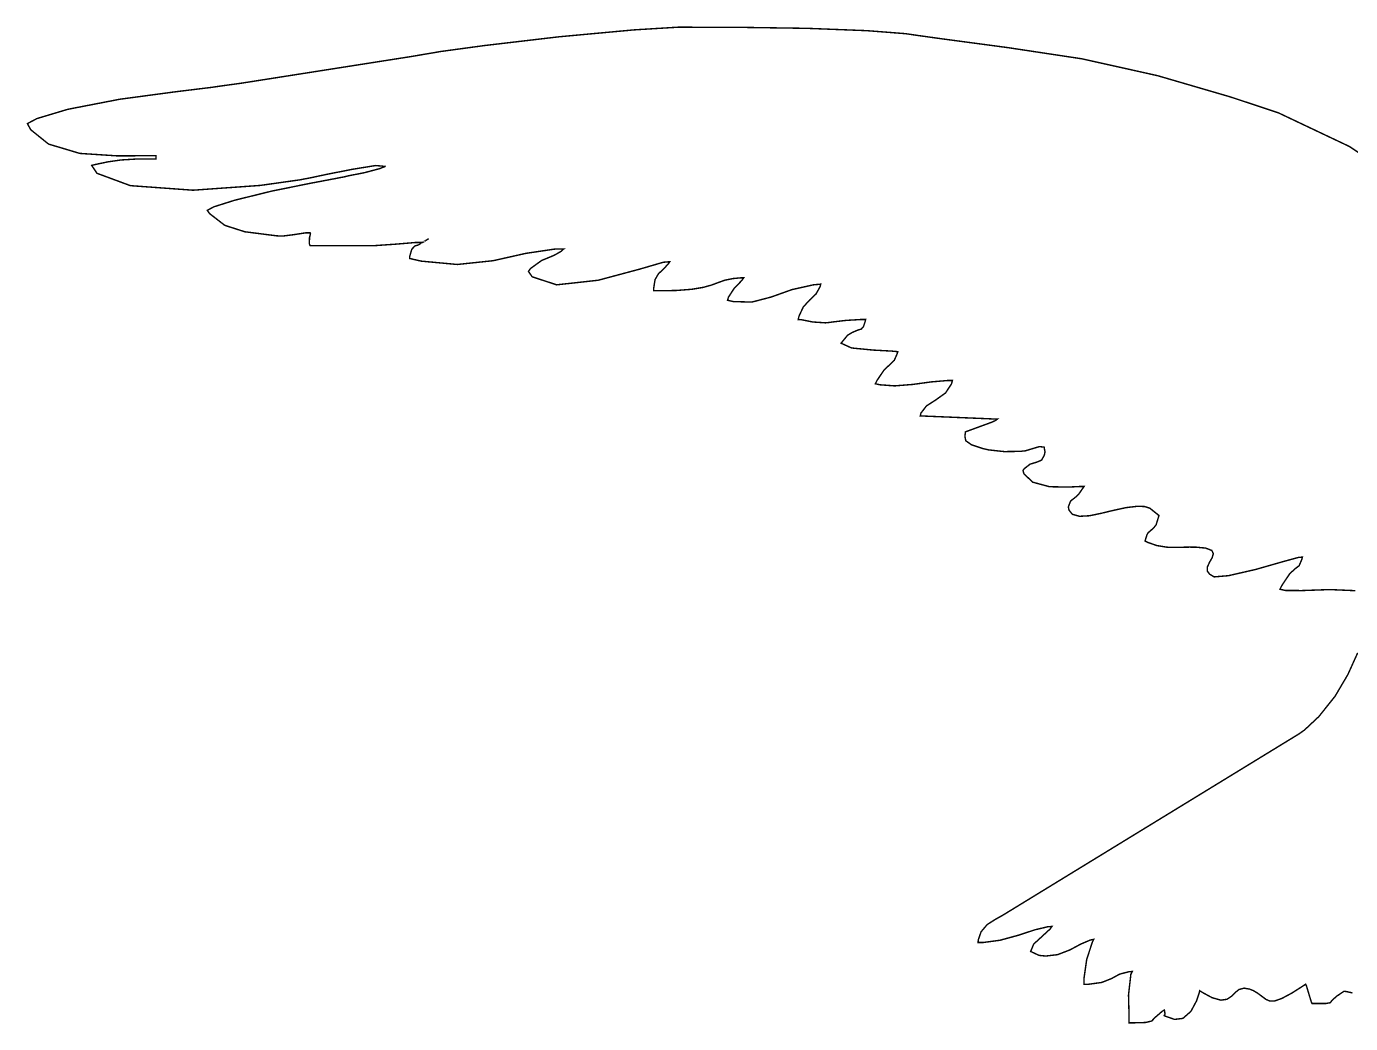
# Model space of a CAD drawing. Header units: millimetres. Extents: x -19.6 to 4.2, y -13.1 to 2.8.
# Drawn here: x -19.64 to -7.74, y -12.28 to -3.31 of the extents above; entities that cross this region are included whole.
import ezdxf

# ---------------------------------------------------------------- set-up
doc = ezdxf.new("R2010")
doc.units = ezdxf.units.MM

msp = doc.modelspace()

# ---------------------------------------------------------------- linework, layer by layer
at = {"color": 3}
for points in [[(-7.139, -4.793, 0.0129, 0.0129, 0), (-7.747, -4.39, 0.0129, 0.0129, 0), (-8.384, -4.088, 0.0129, 0.0129, 0), (-8.604, -4.015, 0.0129, 0.0129, 0), (-8.819, -3.944, 0.0129, 0.0129, 0), (-9.47, -3.754, 0.0129, 0.0129, 0), (-10.152, -3.602, 0.0129, 0.0129, 0), (-10.814, -3.502, 0.0129, 0.0129, 0), (-11.42, -3.421, 0.0129, 0.0129, 0), (-11.621, -3.393, 0.0129, 0.0129, 0), (-11.737, -3.376, 0.0129, 0.0129, 0), (-12.086, -3.349, 0.0129, 0.0129, 0), (-12.623, -3.328, 0.0129, 0.0129, 0), (-13.167, -3.32, 0.0129, 0.0129, 0), (-13.534, -3.319, 0.0129, 0.0129, 0), (-13.656, -3.318, 0.0129, 0.0129, 0), (-13.787, -3.318, 0.0129, 0.0129, 0), (-14.18, -3.342, 0.0129, 0.0129, 0), (-14.853, -3.404, 0.0129, 0.0129, 0), (-15.525, -3.483, 0.0129, 0.0129, 0), (-15.915, -3.536, 0.0129, 0.0129, 0), (-16.044, -3.558, 0.0129, 0.0129, 0), (-16.192, -3.583, 0.0129, 0.0129, 0), (-17.714, -3.822, 0.0129, 0.0129, 0), (-17.868, -3.843, 0.0129, 0.0129, 0), (-17.979, -3.859, 0.0129, 0.0129, 0), (-18.313, -3.9, 0.0129, 0.0129, 0), (-18.805, -3.966, 0.0129, 0.0129, 0), (-19.27, -4.056, 0.0129, 0.0129, 0), (-19.55, -4.14, 0.0129, 0.0129, 0), (-19.635, -4.185, 0.0129, 0.0129, 0), (-19.605, -4.24, 0.0129, 0.0129, 0), (-19.445, -4.369, 0.0129, 0.0129, 0), (-19.164, -4.453, 0.0129, 0.0129, 0), (-18.829, -4.475, 0.0129, 0.0129, 0), (-18.567, -4.474, 0.0129, 0.0129, 0), (-18.479, -4.474, 0.0129, 0.0129, 0), (-18.479, -4.503, 0.0129, 0.0129, 0), (-18.525, -4.503, 0.0129, 0.0129, 0), (-18.662, -4.504, 0.0129, 0.0129, 0), (-18.792, -4.512, 0.0129, 0.0129, 0), (-18.911, -4.529, 0.0129, 0.0129, 0), (-19.021, -4.552, 0.0129, 0.0129, 0), (-19.057, -4.561, 0.0129, 0.0129, 0), (-19.009, -4.632, 0.0129, 0.0129, 0), (-18.709, -4.743, 0.0129, 0.0129, 0), (-18.145, -4.784, 0.0129, 0.0129, 0), (-17.541, -4.741, 0.0129, 0.0129, 0), (-17.186, -4.691, 0.0129, 0.0129, 0), (-17.071, -4.669, 0.0129, 0.0129, 0), (-17.05, -4.664, 0.0129, 0.0129, 0), (-16.931, -4.639, 0.0129, 0.0129, 0), (-16.707, -4.595, 0.0129, 0.0129, 0), (-16.502, -4.562, 0.0129, 0.0129, 0), (-16.419, -4.57, 0.0129, 0.0129, 0), (-16.419, -4.57, 0.0129, 0.0129, 0), (-16.42, -4.572, 0.0129, 0.0129, 0), (-16.438, -4.579, 0.0129, 0.0129, 0), (-16.439, -4.579, 0.0129, 0.0129, 0), (-16.467, -4.59, 0.0129, 0.0129, 0), (-16.598, -4.625, 0.0129, 0.0129, 0), (-16.749, -4.655, 0.0129, 0.0129, 0), (-16.787, -4.664, 0.0129, 0.0129, 0), (-16.859, -4.678, 0.0129, 0.0129, 0), (-17.075, -4.719, 0.0129, 0.0129, 0), (-17.429, -4.79, 0.0129, 0.0129, 0), (-17.77, -4.874, 0.0129, 0.0129, 0), (-17.96, -4.934, 0.0129, 0.0129, 0), (-18.017, -4.965, 0.0129, 0.0129, 0), (-17.997, -4.994, 0.0129, 0.0129, 0), (-17.86, -5.1, 0.0129, 0.0129, 0), (-17.679, -5.158, 0.0129, 0.0129, 0), (-17.638, -5.163, 0.0129, 0.0129, 0), (-17.615, -5.166, 0.0129, 0.0129, 0), (-17.396, -5.194, 0.0129, 0.0129, 0), (-17.379, -5.195, 0.0129, 0.0129, 0), (-17.345, -5.197, 0.0129, 0.0129, 0), (-17.24, -5.184, 0.0129, 0.0129, 0), (-17.13, -5.167, 0.0129, 0.0129, 0), (-17.093, -5.167, 0.0129, 0.0129, 0), (-17.089, -5.176, 0.0129, 0.0129, 0), (-17.098, -5.211, 0.0129, 0.0129, 0), (-17.099, -5.267, 0.0129, 0.0129, 0), (-17.093, -5.282, 0.0129, 0.0129, 0), (-16.963, -5.282, 0.0129, 0.0129, 0), (-16.616, -5.282, 0.0129, 0.0129, 0), (-16.573, -5.283, 0.0129, 0.0129, 0), (-16.52, -5.283, 0.0129, 0.0129, 0), (-16.319, -5.269, 0.0129, 0.0129, 0), (-16.141, -5.254, 0.0129, 0.0129, 0), (-16.082, -5.254, 0.0129, 0.0129, 0), (-16.084, -5.255, 0.0129, 0.0129, 0), (-16.101, -5.26, 0.0129, 0.0129, 0), (-16.101, -5.263, 0.0129, 0.0129, 0), (-16.103, -5.267, 0.0129, 0.0129, 0), (-16.12, -5.277, 0.0129, 0.0129, 0), (-16.149, -5.285, 0.0129, 0.0129, 0), (-16.178, -5.315, 0.0129, 0.0129, 0), (-16.196, -5.377, 0.0129, 0.0129, 0), (-16.197, -5.398, 0.0129, 0.0129, 0), (-16.093, -5.422, 0.0129, 0.0129, 0), (-15.769, -5.452, 0.0129, 0.0129, 0), (-15.446, -5.418, 0.0129, 0.0129, 0), (-15.152, -5.352, 0.0129, 0.0129, 0), (-14.896, -5.314, 0.0129, 0.0129, 0), (-14.811, -5.312, 0.0129, 0.0129, 0), (-14.817, -5.317, 0.0129, 0.0129, 0), (-14.834, -5.333, 0.0129, 0.0129, 0), (-14.868, -5.353, 0.0129, 0.0129, 0), (-14.879, -5.359, 0.0129, 0.0129, 0), (-14.901, -5.371, 0.0129, 0.0129, 0), (-15.01, -5.416, 0.0129, 0.0129, 0), (-15.11, -5.488, 0.0129, 0.0129, 0), (-15.129, -5.514, 0.0129, 0.0129, 0), (-15.095, -5.563, 0.0129, 0.0129, 0), (-14.875, -5.635, 0.0129, 0.0129, 0), (-14.502, -5.594, 0.0129, 0.0129, 0), (-14.125, -5.493, 0.0129, 0.0129, 0), (-13.916, -5.432, 0.0129, 0.0129, 0), (-13.858, -5.427, 0.0129, 0.0129, 0), (-13.87, -5.445, 0.0129, 0.0129, 0), (-13.915, -5.494, 0.0129, 0.0129, 0), (-13.96, -5.536, 0.0129, 0.0129, 0), (-13.99, -5.588, 0.0129, 0.0129, 0), (-14.002, -5.662, 0.0129, 0.0129, 0), (-14.002, -5.687, 0.0129, 0.0129, 0), (-13.953, -5.688, 0.0129, 0.0129, 0), (-13.802, -5.686, 0.0129, 0.0129, 0), (-13.659, -5.675, 0.0129, 0.0129, 0), (-13.557, -5.658, 0.0129, 0.0129, 0), (-13.482, -5.637, 0.0129, 0.0129, 0), (-13.423, -5.615, 0.0129, 0.0129, 0), (-13.364, -5.594, 0.0129, 0.0129, 0), (-13.292, -5.579, 0.0129, 0.0129, 0), (-13.218, -5.572, 0.0129, 0.0129, 0), (-13.193, -5.572, 0.0129, 0.0129, 0), (-13.209, -5.595, 0.0129, 0.0129, 0), (-13.278, -5.666, 0.0129, 0.0129, 0), (-13.33, -5.746, 0.0129, 0.0129, 0), (-13.338, -5.774, 0.0129, 0.0129, 0), (-13.285, -5.786, 0.0129, 0.0129, 0), (-13.119, -5.79, 0.0129, 0.0129, 0), (-12.946, -5.745, 0.0129, 0.0129, 0), (-12.759, -5.678, 0.0129, 0.0129, 0), (-12.566, -5.635, 0.0129, 0.0129, 0), (-12.5, -5.629, 0.0129, 0.0129, 0), (-12.506, -5.652, 0.0129, 0.0129, 0), (-12.543, -5.718, 0.0129, 0.0129, 0), (-12.6, -5.772, 0.0129, 0.0129, 0), (-12.657, -5.834, 0.0129, 0.0129, 0), (-12.696, -5.918, 0.0129, 0.0129, 0), (-12.702, -5.947, 0.0129, 0.0129, 0), (-12.674, -5.949, 0.0129, 0.0129, 0), (-12.574, -5.969, 0.0129, 0.0129, 0), (-12.457, -5.977, 0.0129, 0.0129, 0), (-12.419, -5.973, 0.0129, 0.0129, 0), (-12.391, -5.969, 0.0129, 0.0129, 0), (-12.274, -5.955, 0.0129, 0.0129, 0), (-12.14, -5.947, 0.0129, 0.0129, 0), (-12.096, -5.947, 0.0129, 0.0129, 0), (-12.1, -5.963, 0.0129, 0.0129, 0), (-12.116, -6.011, 0.0129, 0.0129, 0), (-12.135, -6.033, 0.0129, 0.0129, 0), (-12.169, -6.043, 0.0129, 0.0129, 0), (-12.218, -6.064, 0.0129, 0.0129, 0), (-12.233, -6.073, 0.0129, 0.0129, 0), (-12.258, -6.088, 0.0129, 0.0129, 0), (-12.317, -6.16, 0.0129, 0.0129, 0), (-12.223, -6.203, 0.0129, 0.0129, 0), (-12.028, -6.222, 0.0129, 0.0129, 0), (-11.862, -6.231, 0.0129, 0.0129, 0), (-11.807, -6.236, 0.0129, 0.0129, 0), (-11.813, -6.256, 0.0129, 0.0129, 0), (-11.839, -6.315, 0.0129, 0.0129, 0), (-11.877, -6.351, 0.0129, 0.0129, 0), (-11.931, -6.402, 0.0129, 0.0129, 0), (-11.992, -6.492, 0.0129, 0.0129, 0), (-12.009, -6.525, 0.0129, 0.0129, 0), (-11.967, -6.534, 0.0129, 0.0129, 0), (-11.836, -6.544, 0.0129, 0.0129, 0), (-11.673, -6.531, 0.0129, 0.0129, 0), (-11.505, -6.508, 0.0129, 0.0129, 0), (-11.363, -6.496, 0.0129, 0.0129, 0), (-11.316, -6.496, 0.0129, 0.0129, 0), (-11.324, -6.526, 0.0129, 0.0129, 0), (-11.378, -6.608, 0.0129, 0.0129, 0), (-11.465, -6.67, 0.0129, 0.0129, 0), (-11.549, -6.724, 0.0129, 0.0129, 0), (-11.599, -6.789, 0.0129, 0.0129, 0), (-11.605, -6.814, 0.0129, 0.0129, 0), (-10.912, -6.843, 0.0129, 0.0129, 0), (-10.916, -6.846, 0.0129, 0.0129, 0), (-10.929, -6.856, 0.0129, 0.0129, 0), (-10.958, -6.869, 0.0129, 0.0129, 0), (-10.968, -6.873, 0.0129, 0.0129, 0), (-11.2, -6.958, 0.0129, 0.0129, 0), (-11.2, -6.968, 0.0129, 0.0129, 0), (-11.203, -6.999, 0.0129, 0.0129, 0), (-11.196, -7.037, 0.0129, 0.0129, 0), (-11.144, -7.074, 0.0129, 0.0129, 0), (-11.044, -7.107, 0.0129, 0.0129, 0), (-11.011, -7.115, 0.0129, 0.0129, 0), (-10.988, -7.12, 0.0129, 0.0129, 0), (-10.85, -7.135, 0.0129, 0.0129, 0), (-10.706, -7.133, 0.0129, 0.0129, 0), (-10.68, -7.13, 0.0129, 0.0129, 0), (-10.66, -7.128, 0.0129, 0.0129, 0), (-10.6, -7.11, 0.0129, 0.0129, 0), (-10.533, -7.09, 0.0129, 0.0129, 0), (-10.491, -7.095, 0.0129, 0.0129, 0), (-10.483, -7.138, 0.0129, 0.0129, 0), (-10.486, -7.152, 0.0129, 0.0129, 0), (-10.489, -7.167, 0.0129, 0.0129, 0), (-10.514, -7.212, 0.0129, 0.0129, 0), (-10.56, -7.231, 0.0129, 0.0129, 0), (-10.617, -7.248, 0.0129, 0.0129, 0), (-10.669, -7.288, 0.0129, 0.0129, 0), (-10.681, -7.305, 0.0129, 0.0129, 0), (-10.673, -7.334, 0.0129, 0.0129, 0), (-10.594, -7.41, 0.0129, 0.0129, 0), (-10.442, -7.451, 0.0129, 0.0129, 0), (-10.273, -7.454, 0.0129, 0.0129, 0), (-10.167, -7.449, 0.0129, 0.0129, 0), (-10.132, -7.449, 0.0129, 0.0129, 0), (-10.18, -7.518, 0.0129, 0.0129, 0), (-10.195, -7.534, 0.0129, 0.0129, 0), (-10.253, -7.58, 0.0129, 0.0129, 0), (-10.273, -7.632, 0.0129, 0.0129, 0), (-10.27, -7.648, 0.0129, 0.0129, 0), (-10.267, -7.662, 0.0129, 0.0129, 0), (-10.237, -7.699, 0.0129, 0.0129, 0), (-10.172, -7.717, 0.0129, 0.0129, 0), (-10.082, -7.712, 0.0129, 0.0129, 0), (-9.977, -7.69, 0.0129, 0.0129, 0), (-9.865, -7.663, 0.0129, 0.0129, 0), (-9.754, -7.639, 0.0129, 0.0129, 0), (-9.653, -7.627, 0.0129, 0.0129, 0), (-9.589, -7.629, 0.0129, 0.0129, 0), (-9.569, -7.635, 0.0129, 0.0129, 0), (-9.539, -7.645, 0.0129, 0.0129, 0), (-9.458, -7.71, 0.0129, 0.0129, 0), (-9.484, -7.794, 0.0129, 0.0129, 0), (-9.501, -7.815, 0.0129, 0.0129, 0), (-9.51, -7.824, 0.0129, 0.0129, 0), (-9.537, -7.85, 0.0129, 0.0129, 0), (-9.554, -7.863, 0.0129, 0.0129, 0), (-9.566, -7.883, 0.0129, 0.0129, 0), (-9.579, -7.925, 0.0129, 0.0129, 0), (-9.583, -7.94, 0.0129, 0.0129, 0), (-9.558, -7.952, 0.0129, 0.0129, 0), (-9.478, -7.98, 0.0129, 0.0129, 0), (-9.387, -7.995, 0.0129, 0.0129, 0), (-9.285, -7.996, 0.0129, 0.0129, 0), (-9.181, -7.994, 0.0129, 0.0129, 0), (-9.146, -7.995, 0.0129, 0.0129, 0), (-9.119, -7.995, 0.0129, 0.0129, 0), (-9.038, -8.003, 0.0129, 0.0129, 0), (-8.983, -8.024, 0.0129, 0.0129, 0), (-8.969, -8.053, 0.0129, 0.0129, 0), (-8.98, -8.09, 0.0129, 0.0129, 0), (-9.003, -8.13, 0.0129, 0.0129, 0), (-9.022, -8.171, 0.0129, 0.0129, 0), (-9.023, -8.21, 0.0129, 0.0129, 0), (-9.002, -8.238, 0.0129, 0.0129, 0), (-8.992, -8.244, 0.0129, 0.0129, 0), (-8.962, -8.262, 0.0129, 0.0129, 0), (-8.833, -8.251, 0.0129, 0.0129, 0), (-8.588, -8.195, 0.0129, 0.0129, 0), (-8.34, -8.124, 0.0129, 0.0129, 0), (-8.204, -8.087, 0.0129, 0.0129, 0), (-8.168, -8.084, 0.0129, 0.0129, 0), (-8.173, -8.104, 0.0129, 0.0129, 0), (-8.198, -8.162, 0.0129, 0.0129, 0), (-8.23, -8.186, 0.0129, 0.0129, 0), (-8.281, -8.232, 0.0129, 0.0129, 0), (-8.351, -8.336, 0.0129, 0.0129, 0), (-8.37, -8.373, 0.0129, 0.0129, 0), (-8.322, -8.384, 0.0129, 0.0129, 0), (-8.172, -8.385, 0.0129, 0.0129, 0), (-7.922, -8.376, 0.0129, 0.0129, 0), (-7.692, -8.386, 0.0129, 0.0129, 0)], [(-7.671, -8.945, 0.0129, 0.0129, 0), (-7.759, -9.14, 0.0129, 0.0129, 0), (-7.874, -9.335, 0.0129, 0.0129, 0), (-8.02, -9.518, 0.0129, 0.0129, 0), (-8.149, -9.639, 0.0129, 0.0129, 0), (-8.197, -9.673, 0.0129, 0.0129, 0), (-10.848, -11.296, 0.0129, 0.0129, 0), (-10.868, -11.308, 0.0129, 0.0129, 0), (-10.929, -11.342, 0.0129, 0.0129, 0), (-11.003, -11.389, 0.0129, 0.0129, 0), (-11.058, -11.454, 0.0129, 0.0129, 0), (-11.083, -11.526, 0.0129, 0.0129, 0), (-11.085, -11.55, 0.0129, 0.0129, 0), (-11.036, -11.55, 0.0129, 0.0129, 0), (-10.887, -11.53, 0.0129, 0.0129, 0), (-10.722, -11.485, 0.0129, 0.0129, 0), (-10.573, -11.436, 0.0129, 0.0129, 0), (-10.459, -11.409, 0.0129, 0.0129, 0), (-10.421, -11.406, 0.0129, 0.0129, 0), (-10.436, -11.428, 0.0129, 0.0129, 0), (-10.498, -11.485, 0.0129, 0.0129, 0), (-10.585, -11.565, 0.0129, 0.0129, 0), (-10.612, -11.631, 0.0129, 0.0129, 0), (-10.537, -11.666, 0.0129, 0.0129, 0), (-10.51, -11.669, 0.0129, 0.0129, 0), (-10.476, -11.672, 0.0129, 0.0129, 0), (-10.371, -11.66, 0.0129, 0.0129, 0), (-10.261, -11.618, 0.0129, 0.0129, 0), (-10.16, -11.564, 0.0129, 0.0129, 0), (-10.075, -11.528, 0.0129, 0.0129, 0), (-10.045, -11.522, 0.0129, 0.0129, 0), (-10.058, -11.549, 0.0129, 0.0129, 0), (-10.108, -11.703, 0.0129, 0.0129, 0), (-10.132, -11.87, 0.0129, 0.0129, 0), (-10.132, -11.926, 0.0129, 0.0129, 0), (-10.092, -11.926, 0.0129, 0.0129, 0), (-9.974, -11.91, 0.0129, 0.0129, 0), (-9.885, -11.875, 0.0129, 0.0129, 0), (-9.812, -11.835, 0.0129, 0.0129, 0), (-9.727, -11.813, 0.0129, 0.0129, 0), (-9.698, -11.811, 0.0129, 0.0129, 0), (-9.711, -11.836, 0.0129, 0.0129, 0), (-9.732, -12.024, 0.0129, 0.0129, 0), (-9.727, -12.21, 0.0129, 0.0129, 0), (-9.727, -12.273, 0.0129, 0.0129, 0), (-9.691, -12.273, 0.0129, 0.0129, 0), (-9.58, -12.27, 0.0129, 0.0129, 0), (-9.524, -12.257, 0.0129, 0.0129, 0), (-9.49, -12.222, 0.0129, 0.0129, 0), (-9.431, -12.171, 0.0129, 0.0129, 0), (-9.41, -12.157, 0.0129, 0.0129, 0), (-9.407, -12.166, 0.0129, 0.0129, 0), (-9.404, -12.196, 0.0129, 0.0129, 0), (-9.411, -12.208, 0.0129, 0.0129, 0), (-9.399, -12.214, 0.0129, 0.0129, 0), (-9.354, -12.229, 0.0129, 0.0129, 0), (-9.339, -12.235, 0.0129, 0.0129, 0), (-9.318, -12.242, 0.0129, 0.0129, 0), (-9.243, -12.233, 0.0129, 0.0129, 0), (-9.171, -12.17, 0.0129, 0.0129, 0), (-9.121, -12.077, 0.0129, 0.0129, 0), (-9.097, -12.007, 0.0129, 0.0129, 0), (-9.092, -11.984, 0.0129, 0.0129, 0), (-9.065, -12.001, 0.0129, 0.0129, 0), (-8.98, -12.047, 0.0129, 0.0129, 0), (-8.901, -12.069, 0.0129, 0.0129, 0), (-8.846, -12.061, 0.0129, 0.0129, 0), (-8.806, -12.034, 0.0129, 0.0129, 0), (-8.773, -12.001, 0.0129, 0.0129, 0), (-8.738, -11.973, 0.0129, 0.0129, 0), (-8.692, -11.961, 0.0129, 0.0129, 0), (-8.641, -11.97, 0.0129, 0.0129, 0), (-8.626, -11.977, 0.0129, 0.0129, 0), (-8.611, -11.982, 0.0129, 0.0129, 0), (-8.57, -12.007, 0.0129, 0.0129, 0), (-8.529, -12.037, 0.0129, 0.0129, 0), (-8.496, -12.062, 0.0129, 0.0129, 0), (-8.461, -12.077, 0.0129, 0.0129, 0), (-8.417, -12.076, 0.0129, 0.0129, 0), (-8.354, -12.054, 0.0129, 0.0129, 0), (-8.264, -12.006, 0.0129, 0.0129, 0), (-8.17, -11.946, 0.0129, 0.0129, 0), (-8.139, -11.926, 0.0129, 0.0129, 0), (-8.131, -11.943, 0.0129, 0.0129, 0), (-8.11, -12.013, 0.0129, 0.0129, 0), (-8.089, -12.082, 0.0129, 0.0129, 0), (-8.081, -12.099, 0.0129, 0.0129, 0), (-8.05, -12.099, 0.0129, 0.0129, 0), (-7.957, -12.099, 0.0129, 0.0129, 0), (-7.917, -12.092, 0.0129, 0.0129, 0), (-7.9, -12.069, 0.0129, 0.0129, 0), (-7.857, -12.031, 0.0129, 0.0129, 0), (-7.841, -12.021, 0.0129, 0.0129, 0), (-7.83, -12.013, 0.0129, 0.0129, 0), (-7.795, -11.99, 0.0129, 0.0129, 0), (-7.775, -11.991, 0.0129, 0.0129, 0), (-7.718, -12.004, 0.0129, 0.0129, 0)]]:
    msp.add_lwpolyline(points, format="xyseb", dxfattribs=at)
msp.add_lwpolyline([(-16.082, -5.254, 0.0129, 0.0129, 0), (-16.025, -5.22, 0.0129, 0.0129, 0), (-16.082, -5.254, 0.0129, 0.0129, 0)], format="xyseb", close=True, dxfattribs=at)

doc.saveas('drawing.dxf')
